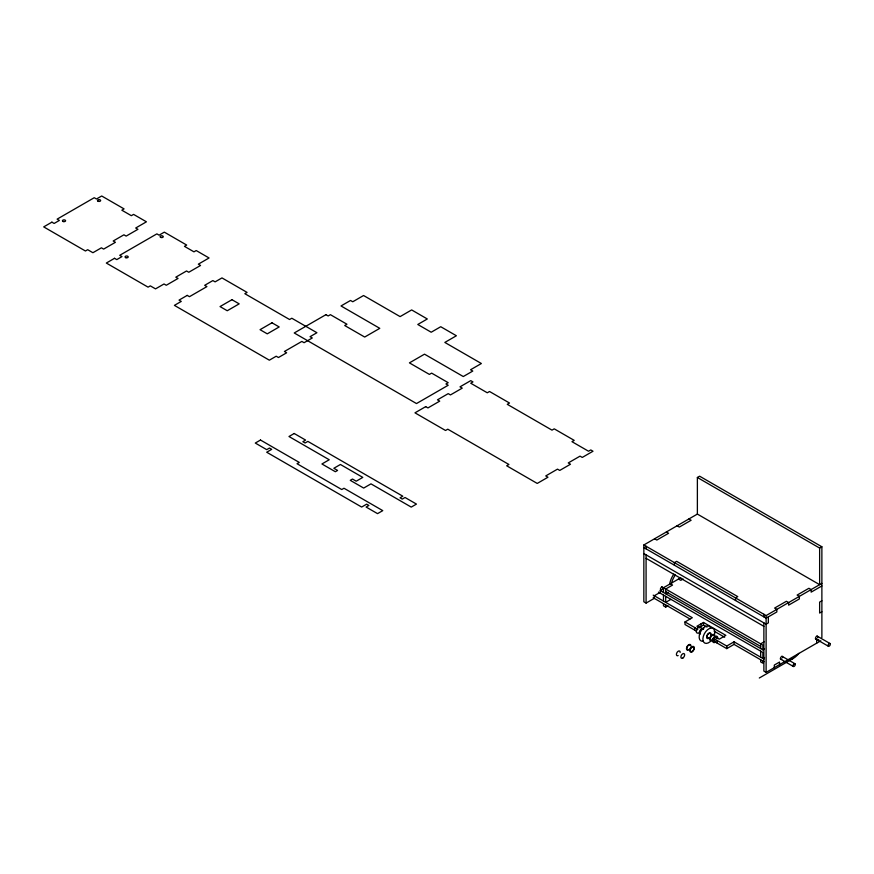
<?xml version="1.0" encoding="UTF-8"?>
<svg xmlns="http://www.w3.org/2000/svg" width="874" height="874" viewBox="0 0 874 874"><rect width="100%" height="100%" fill="white"/><g stroke="black" fill="none" stroke-linecap="round" stroke-linejoin="round"><path stroke-width="1.31" d="M710.704 634.95L710.715 634.786A2.633 1.519 -60 0 0 708.989 633.486L708.082 634.196A2.633 1.519 -60 0 0 707.088 637.408A2.633 1.519 -60 0 0 709.251 637.583M697.376 477.477L819.637 548.064L819.637 584.662L697.376 514.076L697.376 477.477L699.615 476.188L821.877 546.774L821.877 637.605M659.499 592.758L654.287 595.762L654.287 598.351L646.083 603.082L643.843 601.793L643.843 544.972L697.376 514.076M663.475 592.463L663.475 587.732L680.857 577.692M660.252 593.184L660.252 590.606L663.377 588.792M683.097 578.981L680.77 580.325L678.53 579.036M668.173 592.332L665.704 593.752L665.704 589.021L672.565 585.056L670.336 583.766M670.926 599.346L665.704 602.361L665.704 596.341M663.475 603.65L663.475 605.802L665.704 607.102L667.998 605.78M696.556 631.192L684.998 624.517L684.998 621.938L692.306 617.721L653.195 595.139M819.637 548.064L821.877 546.774M763.963 661.673L734.051 644.4L726.753 648.628L713.326 640.871L713.326 638.293L715.566 637.004L719.291 639.156L725.857 635.365L703.483 622.452L696.928 626.243L698.796 627.314M707.022 627.073L703.483 625.041L700.948 626.494L700.948 623.916M643.843 544.972L766.116 615.569L821.877 583.373M821.877 585.951L811.138 592.146L811.138 589.568L808.909 588.278L797.121 595.074L799.36 596.374L799.36 598.952L788.621 605.147L788.621 602.568L786.392 601.279L774.604 608.075L776.844 609.364L776.844 611.953L766.116 618.147L643.843 547.561M713.326 638.293L726.753 646.039L734.051 641.822L763.963 659.083M821.877 600.799L819.637 602.088L819.637 613.067L821.877 611.778M764.084 641.855L760.653 643.832L760.653 648.574M660.252 590.606L762.882 649.863L764.531 648.912M764.531 657.521L762.882 658.472L762.882 652.441L658.406 592.124M818.741 639.407L816.655 640.62L816.655 643.198M763.876 622.878L763.876 671.09L766.116 672.379L820.828 640.784M759.309 678.006L793.264 658.406M688.876 518.981L691.115 520.27L679.327 527.066L677.099 525.777M666.359 531.982L668.599 533.271L656.811 540.066L654.582 538.777M816.982 636.01L829.972 643.504A1.584 0.918 -60 0 1 829.47 645.962A1.584 0.918 -60 0 1 828.104 645.165A1.584 0.918 -60 0 1 829.972 643.504M815.409 638.752L828.388 646.247M643.843 553.581L766.116 624.178L768.344 622.878L768.344 616.858M646.083 558.322L763.876 626.33M663.475 587.732L762.882 645.121L762.882 649.863M661.531 586.727L663.901 588.082M781.946 656.243L794.936 663.737A1.584 0.918 -60 0 1 794.433 666.185A1.584 0.918 -60 0 1 793.057 665.398A1.584 0.918 -60 0 1 794.936 663.737M665.704 591.6L760.653 646.421M780.362 658.985L793.352 666.48M714.08 631.148L724.677 637.266M653.195 597.718L690.001 618.978M684.998 621.938L697.485 629.149M779.532 664.633L779.532 662.055L774.309 665.07L774.309 667.649M766.116 615.569L766.116 672.379M763.876 614.269L763.876 616.858M762.882 661.05L762.882 663.202L760.653 661.913L760.653 659.761M760.653 651.152L760.653 657.182M735.547 600.504L735.547 597.914L737.776 596.625L676.651 561.337L674.411 562.627L674.411 565.205M734.051 641.822L734.051 644.4M726.753 646.039L726.753 648.628M717.051 640.445L717.051 643.024M703.483 622.452L703.483 625.041M694.688 627.532L694.688 630.11M665.704 604.95L665.704 607.102M663.475 595.041L663.475 601.072M646.083 546.272L646.083 548.85M646.083 554.881L646.083 603.082M678.158 655.576A2.633 1.519 -60 0 1 676.432 654.276A2.633 1.519 -60 0 1 678.421 651.13A2.633 1.519 -60 0 1 680.147 652.43M688.799 649.874A3.168 1.824 -60 0 1 686.494 648.617A3.168 1.824 -60 0 1 688.799 644.706A3.168 1.824 -60 0 1 690.963 646.203M690.471 647.929A3.168 1.824 -60 0 1 689.979 648.748M687.893 649.732A2.633 1.519 -60 0 1 687.456 646.487A2.633 1.519 -60 0 1 690.449 645.504M698.282 633.038A3.562 2.054 -60 0 1 696.283 631.148A3.562 2.054 -60 0 1 698.61 627.095A3.562 2.054 -60 0 1 701.254 627.871M699.571 634.306A3.562 2.054 -60 0 1 700.445 629.914A3.562 2.054 -60 0 1 703.843 628.767M697.408 629.815A2.24 1.289 -60 0 1 697.9 628.909M699.681 627.871A2.24 1.289 -60 0 1 699.91 627.958M711.96 640.686A3.562 2.054 -60 0 1 709.699 639.003A3.562 2.054 -60 0 1 712.124 634.786A3.562 2.054 -60 0 1 714.714 635.89M715.719 641.909A3.562 2.054 -60 0 1 712.681 641.024A3.562 2.054 -60 0 1 715.358 636.37A3.562 2.054 -60 0 1 717.663 638.533M715.358 641.09A2.24 1.289 -60 0 1 713.621 640.402A2.24 1.289 -60 0 1 715.14 637.572A2.24 1.289 -60 0 1 716.778 638.446M714.287 640.839A2.24 1.289 -60 0 1 712.867 639.79A2.24 1.289 -60 0 1 714.397 637.146A2.24 1.289 -60 0 1 716.024 637.834M710.944 639.921A2.6 1.508 -60 0 1 711.13 636.545A2.6 1.508 -60 0 1 713.872 635.769M700.5 633.89A2.6 1.508 -60 0 1 700.5 630.82A2.6 1.508 -60 0 1 703.166 629.422M709.175 638.086A3.168 1.824 -60 0 1 706.618 637.059A3.168 1.824 -60 0 1 709.065 633.016A3.168 1.824 -60 0 1 711.043 634.994M703.45 641.134A8.434 4.873 -60 0 1 700.762 631.378A8.434 4.873 -60 0 1 710.715 627.925M711.72 640.096A8.434 4.873 -60 0 1 703.024 640.533A8.434 4.873 -60 0 1 709.284 628.592A8.434 4.873 -60 0 1 714.44 634.885M661.247 589.972A1.584 0.918 -60 0 1 660.46 588.912A1.584 0.918 -60 0 1 661.727 587.186A1.584 0.918 -60 0 1 662.667 588.027M781.782 659.007A1.584 0.918 -60 0 1 780.46 658.537A1.584 0.918 -60 0 1 781.717 656.494A1.584 0.918 -60 0 1 782.656 657.587M816.819 638.774A1.584 0.918 -60 0 1 815.508 638.228A1.584 0.918 -60 0 1 816.906 636.217A1.584 0.918 -60 0 1 817.616 637.649M671.308 584.029A15.601 9.013 -60 0 1 675.351 574.95M669.571 584.553A15.601 9.013 -60 0 1 673.854 574.087M798.945 653.315A15.601 9.013 -60 0 1 788.261 659.914M51.905 222.16L43.7 226.89L85.444 251.002L87.684 249.702L92.906 252.717L101.406 247.812L103.635 249.101L115.423 242.306L113.183 241.016L123.922 234.811L126.151 236.1L137.939 229.305L135.699 228.016L146.428 221.81L133.58 214.392L131.34 215.681L121.836 210.197L124.064 208.897L101.701 195.995L96.479 198.999L94.25 197.71L57.116 219.145L59.356 220.434L54.133 223.449L51.905 222.16M114.527 258.311L106.322 263.052L148.077 287.153L150.306 285.864L155.528 288.879L164.028 283.974L166.268 285.263L178.045 278.456L175.805 277.167L186.544 270.973L188.773 272.262L200.561 265.456L198.322 264.167L209.061 257.972L196.202 250.543L193.962 251.843L184.458 246.348L186.686 245.059L164.323 232.145L159.112 235.161L156.872 233.871L119.738 255.306L121.978 256.595L116.766 259.611L114.527 258.311M187.233 295.39L179.028 300.121L181.268 301.41L174.407 305.376L269.356 360.186L276.206 356.221L278.445 357.521L286.65 352.779L284.411 351.49L301.858 341.417L304.086 342.706L312.291 337.976L310.052 336.687L316.912 332.721L291.807 318.234L289.578 319.523L244.84 293.697L247.08 292.408L221.974 277.91L215.113 281.865L212.874 280.576L204.68 285.317L206.909 286.606L189.472 296.679L187.233 295.39M231.96 299.695L220.04 306.577L227.251 310.74L239.181 303.857L231.96 299.695M271.978 322.79L260.048 329.684L267.269 333.846L279.188 326.952L271.978 322.79M325.926 314.673L294.232 332.972L416.494 403.559L448.187 385.259L445.948 383.97L448.187 382.681L431.636 373.122L429.396 374.411L409.425 362.874L424.513 354.167L463.286 376.541L472.79 371.057L470.551 369.768L481.366 363.518L444.833 342.433L456.392 335.758L440.736 326.723L431.199 332.229L417.783 324.483L427.31 318.977L411.654 309.931L400.106 316.607L363.573 295.521L352.757 301.759L350.529 300.47L341.013 305.955L379.786 328.34L364.687 337.047L344.717 325.521L346.956 324.232L330.394 314.673L328.154 315.962L325.926 314.673M260.496 440.037L255.284 443.052L266.701 449.651L269.465 448.056L271.705 449.345L266.701 452.229L361.65 507.051L366.643 504.167L368.883 505.456L366.119 507.051L377.546 513.639L382.768 510.635L343.995 488.249L341.756 489.538L297.029 463.712L299.269 462.422L260.496 440.037M294.199 433.493L288.977 436.508L329.236 459.757L321.927 463.974L335.354 471.72L337.582 470.431L333.857 468.278L340.423 464.487L362.786 477.401L356.221 481.192L352.495 479.039L350.256 480.329L363.682 488.074L370.98 483.857L411.239 507.095L416.461 504.09L405.033 497.492L402.28 499.087L400.041 497.787L402.794 496.203L307.867 441.392L305.102 442.976L302.863 441.687L305.616 440.092L294.199 433.493M425.704 406.639L414.975 412.834L445.532 430.489L447.772 429.189L508.908 464.487L506.669 465.776L537.237 483.431L547.965 477.226L545.737 475.937L557.514 469.13L559.753 470.431L570.482 464.225L568.253 462.936L580.03 456.141L582.27 457.43L592.998 451.235L590.769 449.935L588.53 451.235L571.967 441.676L574.207 440.376L554.236 428.85L551.997 430.139L507.27 404.312L509.498 403.023L489.527 391.486L487.288 392.787L470.736 383.227L472.976 381.927L470.736 380.638L459.997 386.843L462.237 388.132L450.46 394.928L448.22 393.639L437.481 399.833L439.72 401.133L427.943 407.929L425.704 406.639M98.128 201.271A1.584 0.918 0 0 0 100.63 200.627A1.584 0.918 0 0 0 98.412 199.698A1.584 0.918 0 0 0 98.128 201.271M63.223 221.548A1.584 0.918 0 0 0 65.594 220.761A1.584 0.918 0 0 0 63.223 219.975A1.584 0.918 0 0 0 63.223 221.548M160.75 237.422A1.584 0.918 0 0 0 163.252 236.778A1.584 0.918 0 0 0 161.035 235.849A1.584 0.918 0 0 0 160.75 237.422M125.845 257.71A1.584 0.918 0 0 0 128.216 256.912A1.584 0.918 0 0 0 125.845 256.126A1.584 0.918 0 0 0 125.845 257.71M683.118 657.849A2.633 1.519 -60 0 0 684.167 653.708A2.633 1.519 -60 0 0 680.999 656.254A2.633 1.519 -60 0 0 683.118 657.849M692.459 651.6A3.168 1.824 -60 0 0 693.803 646.618A3.168 1.824 -60 0 0 689.979 649.579A3.168 1.824 -60 0 0 692.459 651.6M692.394 651.206A2.633 1.519 -60 0 0 693.519 647.066A2.633 1.519 -60 0 0 690.34 649.524A2.633 1.519 -60 0 0 692.394 651.206"/></g></svg>
